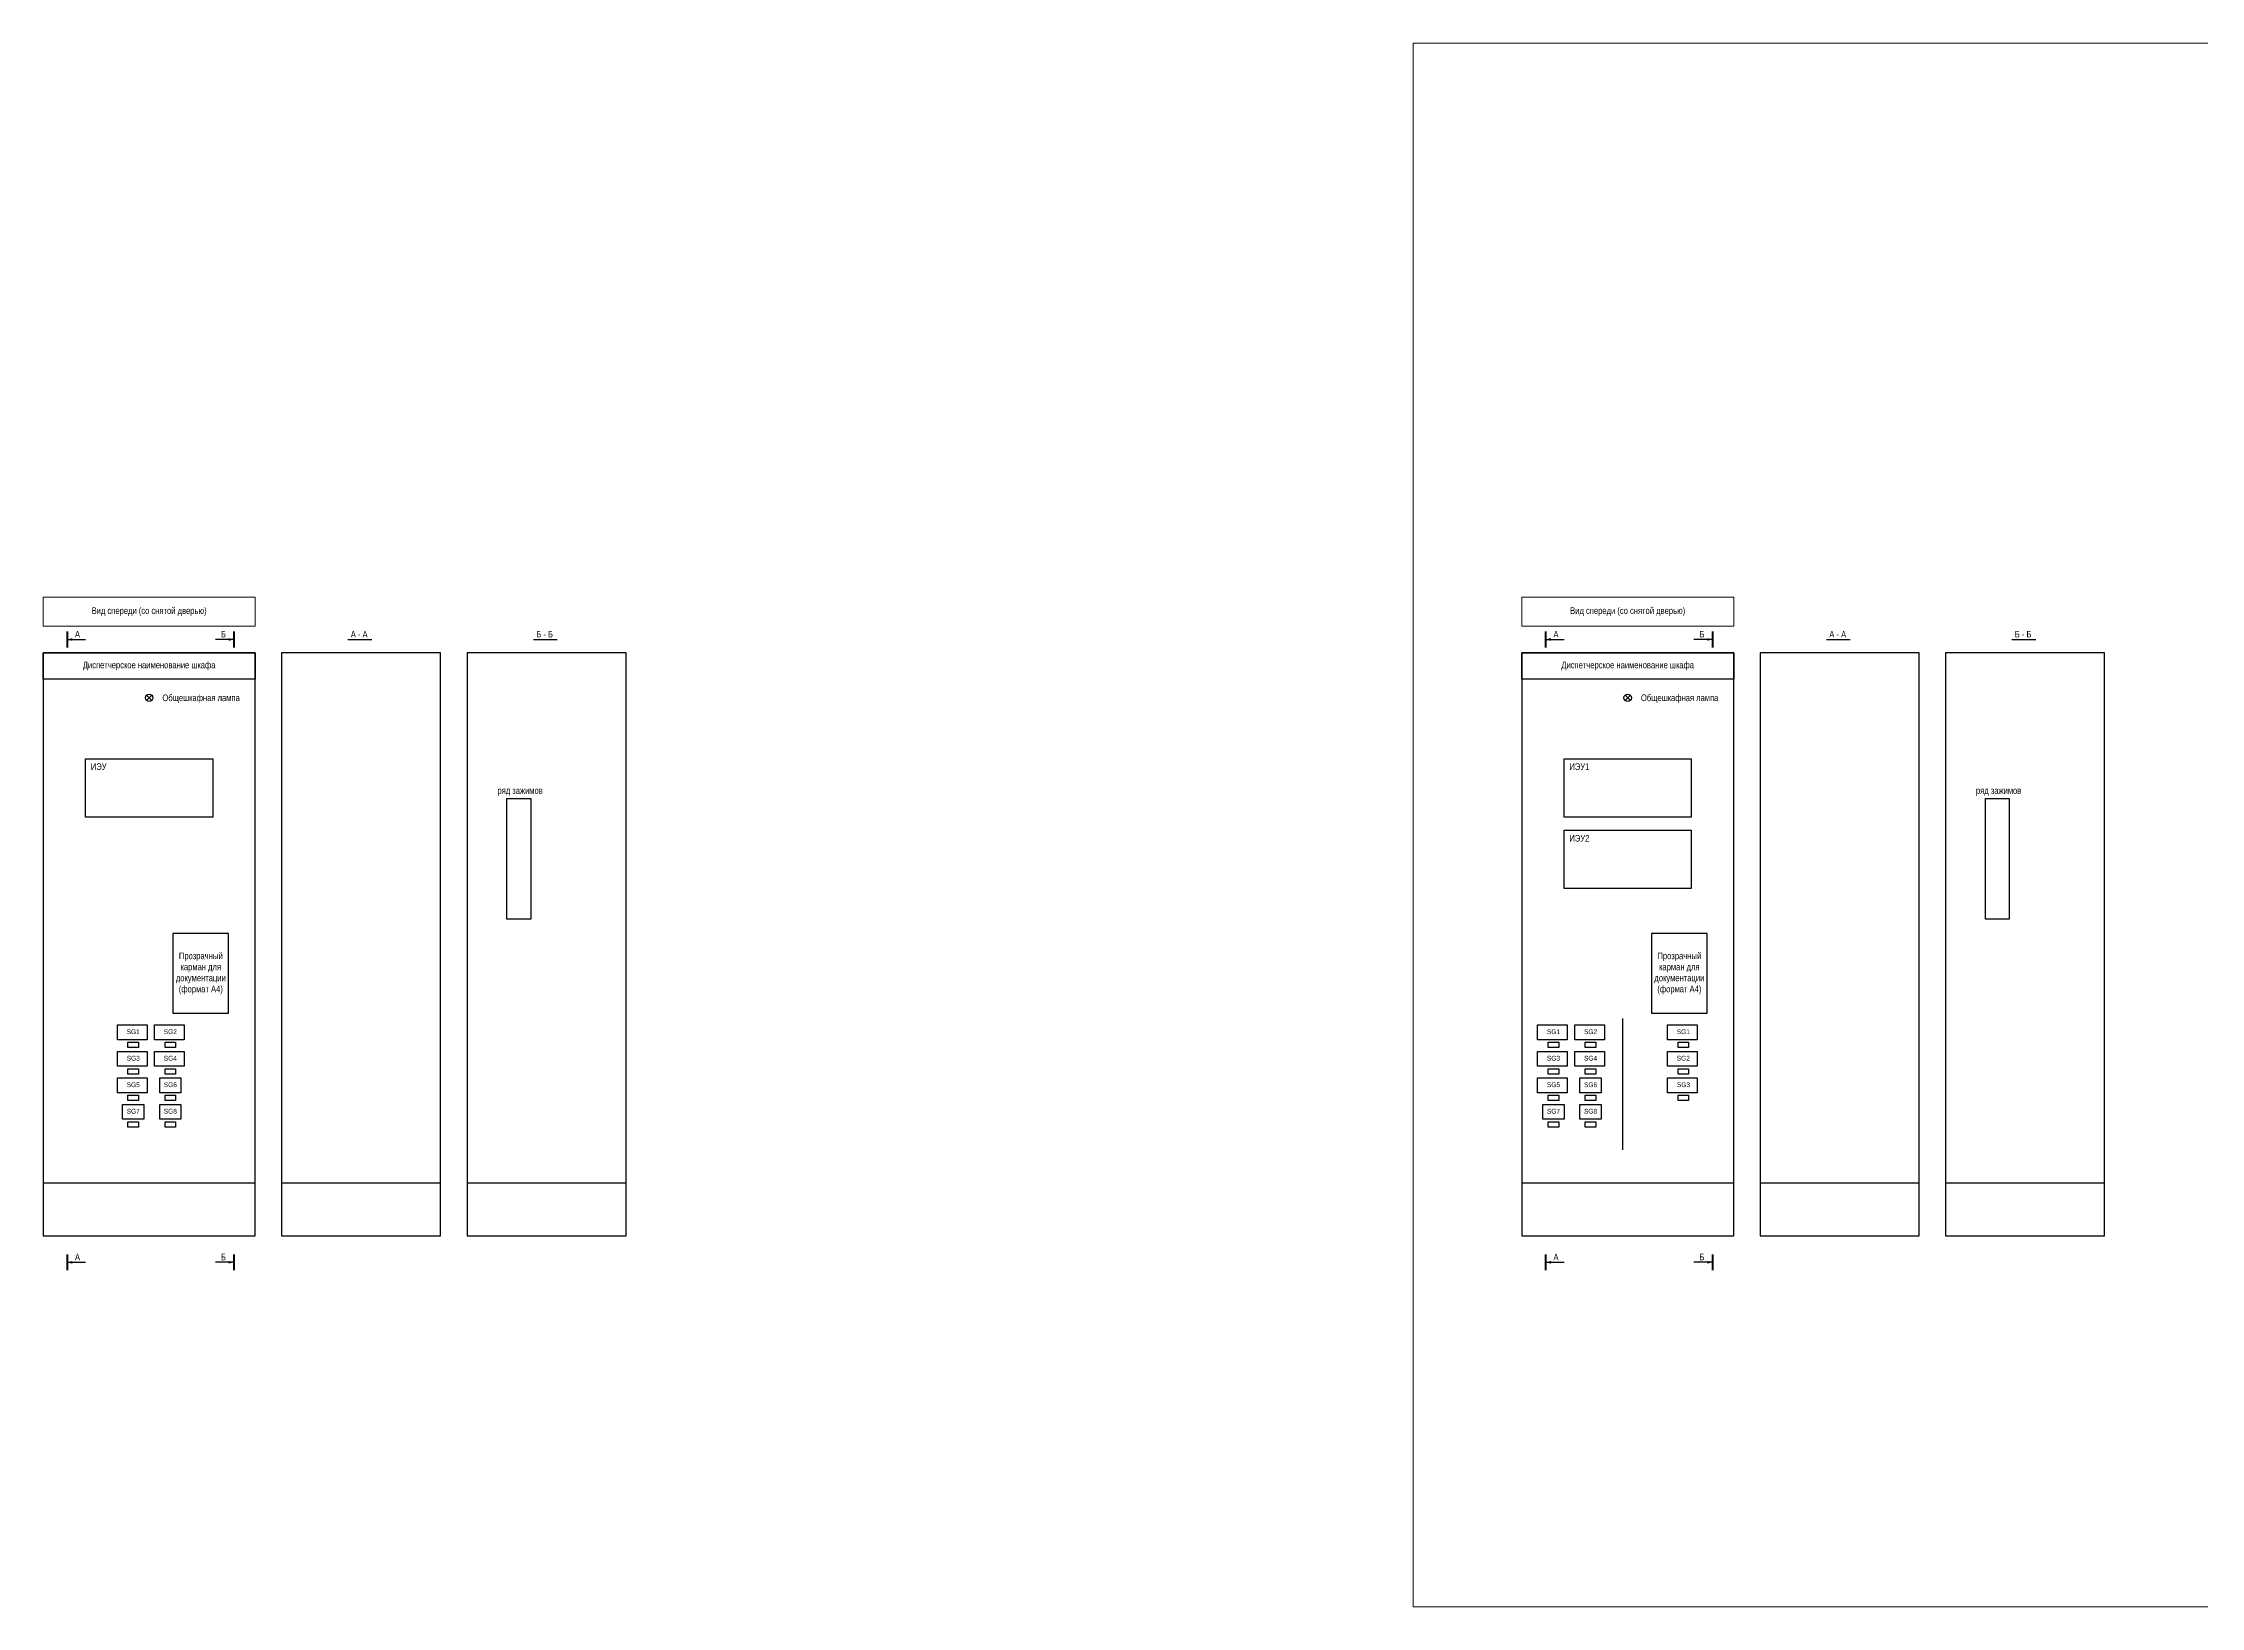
# Model space of a CAD drawing. Header units: millimetres. Extents: x 5769 to 10700, y 4225 to 6895.
# Drawn here: x 5958 to 6772, y 5288 to 5878 of the extents above; entities that cross this region are included whole.
import ezdxf
from ezdxf.enums import TextEntityAlignment as Align

# ---------------------------------------------------------------- set-up
doc = ezdxf.new("R2010")
doc.units = ezdxf.units.MM
doc.linetypes.add('HIDDEN', pattern=[9.525, 6.35, -3.175])
for name, color, linetype, lineweight in [('Основная', 7, 'Continuous', 30), ('Толстая', 7, 'Continuous', 53), ('Тонкая', 7, 'Continuous', 13)]:
    doc.layers.add(name, color=color, linetype=linetype, lineweight=lineweight)
doc.styles.add('Narrow', font='ARIALN.TTF')
doc.styles.get("Standard").update_dxf_attribs({"font": 'ARIALN.TTF'})

# ---------------------------------------------------------------- blocks, each defined once
blk = doc.blocks.new('*T70')
at = {"layer": 'Defpoints', "color": 8, "linetype": 'ByBlock', "lineweight": 0, "transparency": 16777216}
for p, q in [((0, 0), (80, 0)), ((0, 0), (0, -11)), ((80, 0), (80, -11)), ((0, -11), (80, -11))]:
    blk.add_line(p, q, dxfattribs=at)
at = {"layer": 'Основная', "color": 0, "transparency": 16777216, "insert": (40, -5.5), "char_height": 2.5, "width": 78, "attachment_point": 5}
blk.add_mtext('Вид спереди (со снятой дверью) ', dxfattribs=at)
blk = doc.blocks.new('*T76')
at = {"layer": 'Defpoints', "color": 8, "linetype": 'ByBlock', "lineweight": 0, "transparency": 16777216}
for p, q in [((0, 0), (80, 0)), ((0, 0), (0, -11)), ((80, 0), (80, -11)), ((0, -11), (80, -11))]:
    blk.add_line(p, q, dxfattribs=at)
at = {"layer": 'Основная', "color": 0, "transparency": 16777216, "insert": (40, -5.5), "char_height": 2.5, "width": 78, "attachment_point": 5}
blk.add_mtext('Вид спереди (со снятой дверью) ', dxfattribs=at)

msp = doc.modelspace()

# ---------------------------------------------------------------- linework, layer by layer
at = {"linetype": 'HIDDEN', "ltscale": 100}
msp.add_line((6554, 5510), (6554, 5460.43), dxfattribs=at)
at = {"layer": 'Основная', "ltscale": 100}
for p, q in [((5958, 5448), (6038, 5448)), ((6516, 5448), (6596, 5448))]:
    msp.add_line(p, q, dxfattribs=at)
for points in [[(5967, 5653, 0, 1, 0), (5969, 5653, 0, 0, 0)], [(6030, 5653, 0, 1, 0), (6028, 5653, 0, 0, 0)], [(6525, 5653, 0, 1, 0), (6527, 5653, 0, 0, 0)], [(6588, 5653, 0, 1, 0), (6586, 5653, 0, 0, 0)], [(5967, 5418, 0, 1, 0), (5969, 5418, 0, 0, 0)], [(6030, 5418, 0, 1, 0), (6028, 5418, 0, 0, 0)], [(6525, 5418, 0, 1, 0), (6527, 5418, 0, 0, 0)], [(6588, 5418, 0, 1, 0), (6586, 5418, 0, 0, 0)]]:
    msp.add_lwpolyline(points, format="xyseb", dxfattribs=at)
for points in [[(5967, 5653), (5974, 5653)], [(6030, 5653), (6023, 5653)], [(6073, 5653), (6082, 5653)], [(6143, 5653), (6152, 5653)], [(6525, 5653), (6532, 5653)], [(6588, 5653), (6581, 5653)], [(6631, 5653), (6640, 5653)], [(6701, 5653), (6710, 5653)], [(5997, 5632), (5999, 5630)], [(5997, 5630), (5999, 5632)], [(6555, 5632), (6557, 5630)], [(6555, 5630), (6557, 5632)], [(6048, 5448), (6108, 5448)], [(6118, 5448), (6178, 5448)], [(6606, 5448), (6666, 5448)], [(6676, 5448), (6736, 5448)], [(5967, 5418), (5974, 5418)], [(6030, 5418), (6023, 5418)], [(6525, 5418), (6532, 5418)], [(6588, 5418), (6581, 5418)]]:
    msp.add_lwpolyline(points, dxfattribs=at)
at = {"layer": 'Основная'}
for points in [[(5958, 5428), (6038, 5428), (6038, 5648), (5958, 5648)], [(6108, 5648), (6048, 5648), (6048, 5428), (6108, 5428)], [(6178, 5648), (6118, 5648), (6118, 5428), (6178, 5428)], [(6516, 5428), (6596, 5428), (6596, 5648), (6516, 5648)], [(6666, 5648), (6606, 5648), (6606, 5428), (6666, 5428)], [(6736, 5648), (6676, 5648), (6676, 5428), (6736, 5428)], [(5974, 5608), (6022, 5608), (6022, 5586), (5974, 5586)], [(6532, 5608), (6580, 5608), (6580, 5586), (6532, 5586)], [(6133, 5593), (6142, 5593), (6142, 5547.43), (6133, 5547.43)], [(6691, 5593), (6700, 5593), (6700, 5547.43), (6691, 5547.43)], [(6532, 5581), (6580, 5581), (6580, 5559), (6532, 5559)], [(6007, 5512), (6028, 5512), (6028, 5542), (6007, 5542)], [(6565, 5512), (6586, 5512), (6586, 5542), (6565, 5542)], [(5990, 5501), (5994, 5501), (5994, 5499), (5990, 5499)], [(6004, 5501), (6008, 5501), (6008, 5499), (6004, 5499)], [(6526, 5501), (6530, 5501), (6530, 5499), (6526, 5499)], [(6540, 5501), (6544, 5501), (6544, 5499), (6540, 5499)], [(6575, 5501), (6579, 5501), (6579, 5499), (6575, 5499)], [(5990, 5491), (5994, 5491), (5994, 5489), (5990, 5489)], [(6004, 5491), (6008, 5491), (6008, 5489), (6004, 5489)], [(6526, 5491), (6530, 5491), (6530, 5489), (6526, 5489)], [(6540, 5491), (6544, 5491), (6544, 5489), (6540, 5489)], [(6575, 5491), (6579, 5491), (6579, 5489), (6575, 5489)], [(5990, 5481), (5994, 5481), (5994, 5479), (5990, 5479)], [(6004, 5481), (6008, 5481), (6008, 5479), (6004, 5479)], [(6526, 5481), (6530, 5481), (6530, 5479), (6526, 5479)], [(6540, 5481), (6544, 5481), (6544, 5479), (6540, 5479)], [(6575, 5481), (6579, 5481), (6579, 5479), (6575, 5479)], [(5990, 5471), (5994, 5471), (5994, 5469), (5990, 5469)], [(6004, 5471), (6008, 5471), (6008, 5469), (6004, 5469)], [(6526, 5471), (6530, 5471), (6530, 5469), (6526, 5469)], [(6540, 5471), (6544, 5471), (6544, 5469), (6540, 5469)]]:
    msp.add_lwpolyline(points, close=True, dxfattribs=at)
at = {"layer": 'Основная', "ltscale": 100}
for points in [[(5958, 5648), (6038, 5648), (6038, 5638), (5958, 5638)], [(6516, 5648), (6596, 5648), (6596, 5638), (6516, 5638)]]:
    msp.add_lwpolyline(points, close=True, dxfattribs=at)
at = {"layer": 'Основная', "ltscale": 0.35}
for points in [[(5986, 5507.6), (5997.2, 5507.6), (5997.2, 5502), (5986, 5502)], [(6000, 5507.6), (6011.2, 5507.6), (6011.2, 5502), (6000, 5502)], [(6522, 5507.6), (6533.2, 5507.6), (6533.2, 5502), (6522, 5502)], [(6536, 5507.6), (6547.2, 5507.6), (6547.2, 5502), (6536, 5502)], [(6571, 5507.6), (6582.2, 5507.6), (6582.2, 5502), (6571, 5502)], [(5986, 5497.6), (5997.2, 5497.6), (5997.2, 5492), (5986, 5492)], [(6000, 5497.6), (6011.2, 5497.6), (6011.2, 5492), (6000, 5492)], [(6522, 5497.6), (6533.2, 5497.6), (6533.2, 5492), (6522, 5492)], [(6536, 5497.6), (6547.2, 5497.6), (6547.2, 5492), (6536, 5492)], [(6571, 5497.6), (6582.2, 5497.6), (6582.2, 5492), (6571, 5492)], [(5986, 5487.6), (5997.2, 5487.6), (5997.2, 5482), (5986, 5482)], [(6002, 5487.6), (6010, 5487.6), (6010, 5482), (6002, 5482)], [(6522, 5487.6), (6533.2, 5487.6), (6533.2, 5482), (6522, 5482)], [(6538, 5487.6), (6546, 5487.6), (6546, 5482), (6538, 5482)], [(6571, 5487.6), (6582.2, 5487.6), (6582.2, 5482), (6571, 5482)], [(5988, 5477.6), (5996, 5477.6), (5996, 5472), (5988, 5472)], [(6002, 5477.6), (6010, 5477.6), (6010, 5472), (6002, 5472)], [(6524, 5477.6), (6532, 5477.6), (6532, 5472), (6524, 5472)], [(6538, 5477.6), (6546, 5477.6), (6546, 5472), (6538, 5472)]]:
    msp.add_lwpolyline(points, close=True, dxfattribs=at)
for centre in [(5998, 5631), (6556, 5631)]:
    msp.add_circle(centre, 1.41, dxfattribs=at)
at = {"layer": 'Толстая', "ltscale": 100}
for points in [[(5967, 5656), (5967, 5650)], [(6030, 5656), (6030, 5650)], [(6525, 5656), (6525, 5650)], [(6588, 5656), (6588, 5650)], [(5967, 5421), (5967, 5415)], [(6030, 5421), (6030, 5415)], [(6525, 5421), (6525, 5415)], [(6588, 5421), (6588, 5415)]]:
    msp.add_lwpolyline(points, dxfattribs=at)
at = {"layer": 'Тонкая', "color": 6}
msp.add_lwpolyline([(6475, 5878), (7379, 5878), (7379, 5288), (6475, 5288)], close=True, dxfattribs=at)

# ---------------------------------------------------------------- block references
for name, p in [('*T76', (5958, 5669)), ('*T70', (6516, 5669))]:
    msp.add_blockref(name, p)

# ---------------------------------------------------------------- texts
at = {"layer": 'Основная', "style": 'Narrow'}
for s, p in [('А', (5970, 5655)), ('Б', (6025.09, 5655)), ('А - А', (6074.09, 5655)), ('Б - Б', (6144.09, 5655)), ('А', (6528, 5655)), ('Б', (6583.09, 5655)), ('А - А', (6632.09, 5655)), ('Б - Б', (6702.09, 5655)), ('Общешкафная лампа', (6003, 5631)), ('Общешкафная лампа', (6561, 5631)), ('ИЭУ ', (5976, 5605)), ('ИЭУ1 ', (6534, 5605)), ('ИЭУ2', (6534, 5578)), ('А', (5970, 5420)), ('Б', (6025.09, 5420)), ('А', (6528, 5420)), ('Б', (6583.09, 5420))]:
    msp.add_text(s, height=2.5, dxfattribs=at).set_placement(p, align=Align.MIDDLE_LEFT)
for s, height, p in [('ряд зажимов', 2.5, (6138, 5596)), ('ряд зажимов', 2.5, (6696, 5596)), ('SG1', 1.8, (5992, 5505)), ('SG2', 1.8, (6006, 5505)), ('SG1', 1.8, (6528, 5505)), ('SG2', 1.8, (6542, 5505)), ('SG1', 1.8, (6577, 5505)), ('SG3', 1.8, (5992, 5495)), ('SG4', 1.8, (6006, 5495)), ('SG3', 1.8, (6528, 5495)), ('SG4', 1.8, (6542, 5495)), ('SG2', 1.8, (6577, 5495)), ('SG5', 1.8, (5992, 5485)), ('SG6', 1.8, (6006, 5485)), ('SG5', 1.8, (6528, 5485)), ('SG6', 1.8, (6542, 5485)), ('SG3', 1.8, (6577.06, 5485)), ('SG7', 1.8, (5992, 5475)), ('SG8', 1.8, (6006, 5475)), ('SG7', 1.8, (6528, 5475)), ('SG8', 1.8, (6542, 5475))]:
    msp.add_text(s, height=height, dxfattribs=at).set_placement(p, align=Align.MIDDLE_CENTER)
at = {"layer": 'Основная', "char_height": 2.5, "attachment_point": 5, "style": 'Narrow'}
for s, insert, width in [('Диспетчерское наименование шкафа', (5998, 5643), 80), ('Диспетчерское наименование шкафа', (6556, 5643), 80), ('Прозрачный карман для документации (формат А4)', (6017.5, 5527), 21), ('Прозрачный карман для документации (формат А4)', (6575.5, 5527), 21)]:
    msp.add_mtext(s, dxfattribs=dict(at, insert=insert, width=width))

doc.saveas('drawing.dxf')
